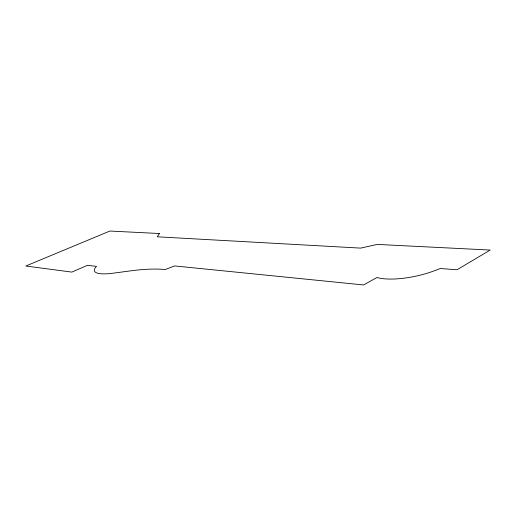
<?xml version="1.0" encoding="UTF-8"?>
<svg xmlns="http://www.w3.org/2000/svg" width="516" height="516" viewBox="0 0 516 516"><rect width="100%" height="100%" fill="white"/><g stroke="black" fill="none" stroke-linecap="round" stroke-linejoin="round"><path stroke-width="0.77" d="M159.47 233.522L157.303 236.805L360.639 248.112L377.273 244.416L490.2 250.06L457.034 269.752L440.303 268.52L434.085 270.874A42.686 12.784 -11.7 0 1 376.964 277.498L363.587 284.955L174.621 265.94L165.12 269.558A118.306 30.941 -18.2 0 0 130.632 270.855L112.075 273.332A41.241 9.365 -16.7 0 1 96.518 266.379L87.43 265.327L71.814 272.1L25.8 266.011L109.895 231.045L159.47 233.522"/></g></svg>
